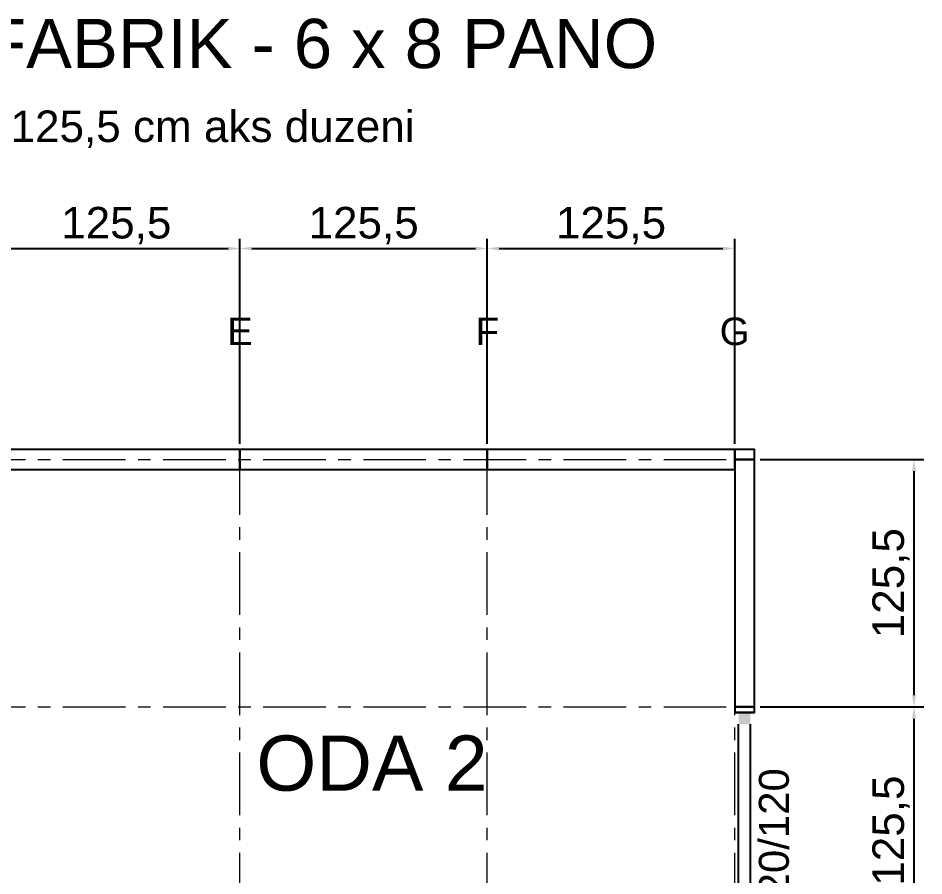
# Model space of a CAD drawing. Header units: centimetres. Extents: x -136 to 1955, y -1012 to 1233.
# Drawn here: x 399.4 to 859, y 797.8 to 1232.9 of the extents above; entities that cross this region are included whole.
import ezdxf
from ezdxf.enums import TextEntityAlignment as Align

# ---------------------------------------------------------------- set-up
doc = ezdxf.new("R2010")
doc.units = ezdxf.units.CM
doc.linetypes.add('CENTER', pattern=[50.8, 31.75, -6.35, 6.35, -6.35])
doc.layers.add('AKS', color=4, linetype='CENTER', lineweight=13)
for name, color, linetype in [('AKS_YAZI', 4, 'Continuous'), ('DIS_DUVAR_100', 30, 'Continuous'), ('KOSE_PROFIL_100', 8, 'Continuous'), ('ODA_ADLARI', 7, 'Continuous'), ('OLCULER', 7, 'Continuous'), ('PENCERE', 10, 'Continuous')]:
    doc.layers.add(name, color=color, linetype=linetype)
doc.styles.get("Standard").update_dxf_attribs({"font": 'Arial.ttf'})
doc.dimstyles.new('ISO-25', dxfattribs={"dimtxt": 2.5, "dimasz": 2.5, "dimexe": 1.25, "dimexo": 0.625, "dimtad": 1, "dimtxsty": 'Standard', "dimcen": 2.5, "dimadec": 0, "dimazin": 0, "dimtfac": 1, "dimtmove": 0, "dimatfit": 3, "dimfxl": 1, "dimarcsym": 0})

# ---------------------------------------------------------------- blocks, each defined once
blk = doc.blocks.new('DIS_H_1255_100')
blk.add_lwpolyline([(0, 0), (125.5, 0), (125.5, 10), (0, 10)], close=True)
blk = doc.blocks.new('kaynak-pencere-120120')
at = {"layer": 'PENCERE', "color": 1}
for p, q in [((53387.01, 8192.86), (53397.01, 8192.86)), ((53389.01, 8186.86), (53389.01, 8078.86)), ((53395.01, 8186.86), (53395.01, 8078.86)), ((53387.01, 8072.86), (53397.01, 8072.86))]:
    blk.add_line(p, q, dxfattribs=at)
for points in [[(53389.01, 8192.86), (53389.01, 8186.86), (53395.01, 8192.86), (53395.01, 8186.86)], [(53389.01, 8072.86), (53389.01, 8078.86), (53395.01, 8072.86), (53395.01, 8078.86)]]:
    blk.add_solid(points, dxfattribs=at)
at = {"layer": 'PENCERE', "color": 0, "lineweight": 25}
blk.add_text('120/120', height=15.217, rotation=270, dxfattribs=at).set_placement((53369.52, 8178.03))
blk = doc.blocks.new('KROKI_P120120_V_1255_100')
for points in [[(0, 122.75), (10, 122.75), (10, 125.5), (0, 125.5)], [(0, 0), (10, 0), (10, 2.75), (0, 2.75)]]:
    blk.add_lwpolyline(points, close=True)
blk.add_blockref('kaynak-pencere-120120', (-53387.01, -8070.11))
blk = doc.blocks.new('DIS_V_1255_100')
blk.add_lwpolyline([(0, 0), (10, 0), (10, 125.5), (0, 125.5)], close=True)
blk = doc.blocks.new('VER_BAG_100_50')
blk.add_lwpolyline([(0, 0), (10, 0), (10, 5), (0, 5)], close=True)
blk = doc.blocks.new('*D91')
at = {"layer": 'Defpoints', "color": 0, "transparency": 16777216}
for p in [(512, 1116), (386.5, 1014), (512, 1014)]:
    blk.add_point(p, dxfattribs=at)
at = {"layer": 'OLCULER', "color": 0, "lineweight": -2, "transparency": 16777216}
for p, q in [((386.5, 1017), (386.5, 1121)), ((512, 1017), (512, 1121)), ((392.5, 1116), (506, 1116))]:
    blk.add_line(p, q, dxfattribs=at)
at = {"layer": 'OLCULER', "color": 0, "transparency": 16777216}
for points in [[(392.5, 1117), (392.5, 1115), (386.5, 1116)], [(506, 1117), (506, 1115), (512, 1116)]]:
    blk.add_solid(points, dxfattribs=at)
at = {"layer": 'OLCULER', "color": 0, "transparency": 16777216, "insert": (449.25, 1127.62), "char_height": 16, "attachment_point": 5}
blk.add_mtext('125,5', dxfattribs=at)
blk = doc.blocks.new('*D92')
at = {"layer": 'Defpoints', "color": 0, "transparency": 16777216}
for p in [(637.5, 1116), (512, 1014), (637.5, 1014)]:
    blk.add_point(p, dxfattribs=at)
at = {"layer": 'OLCULER', "color": 0, "lineweight": -2, "transparency": 16777216}
for p, q in [((512, 1017), (512, 1121)), ((637.5, 1017), (637.5, 1121)), ((518, 1116), (631.5, 1116))]:
    blk.add_line(p, q, dxfattribs=at)
at = {"layer": 'OLCULER', "color": 0, "transparency": 16777216}
for points in [[(518, 1117), (518, 1115), (512, 1116)], [(631.5, 1117), (631.5, 1115), (637.5, 1116)]]:
    blk.add_solid(points, dxfattribs=at)
at = {"layer": 'OLCULER', "color": 0, "transparency": 16777216, "insert": (574.75, 1127.62), "char_height": 16, "attachment_point": 5}
blk.add_mtext('125,5', dxfattribs=at)
blk = doc.blocks.new('*D93')
at = {"layer": 'Defpoints', "color": 0, "transparency": 16777216}
for p in [(763, 1116), (637.5, 1014), (763, 1014)]:
    blk.add_point(p, dxfattribs=at)
at = {"layer": 'OLCULER', "color": 0, "lineweight": -2, "transparency": 16777216}
for p, q in [((637.5, 1017), (637.5, 1121)), ((763, 1017), (763, 1121)), ((643.5, 1116), (757, 1116))]:
    blk.add_line(p, q, dxfattribs=at)
at = {"layer": 'OLCULER', "color": 0, "transparency": 16777216}
for points in [[(643.5, 1117), (643.5, 1115), (637.5, 1116)], [(757, 1117), (757, 1115), (763, 1116)]]:
    blk.add_solid(points, dxfattribs=at)
at = {"layer": 'OLCULER', "color": 0, "transparency": 16777216, "insert": (700.25, 1127.62), "char_height": 16, "attachment_point": 5}
blk.add_mtext('125,5', dxfattribs=at)
blk = doc.blocks.new('*D100')
at = {"layer": 'Defpoints', "color": 0, "transparency": 16777216}
for p in [(773, 883.5), (854, 883.5), (773, 758)]:
    blk.add_point(p, dxfattribs=at)
at = {"layer": 'OLCULER', "color": 0, "lineweight": -2, "transparency": 16777216}
for p, q in [((776, 883.5), (859, 883.5)), ((854, 764), (854, 877.5)), ((776, 758), (859, 758))]:
    blk.add_line(p, q, dxfattribs=at)
at = {"layer": 'OLCULER', "color": 0, "transparency": 16777216}
for points in [[(853, 877.5), (855, 877.5), (854, 883.5)], [(853, 764), (855, 764), (854, 758)]]:
    blk.add_solid(points, dxfattribs=at)
at = {"layer": 'OLCULER', "color": 0, "transparency": 16777216, "insert": (842.38, 820.75), "char_height": 16, "attachment_point": 5, "rotation": 90}
blk.add_mtext('125,5', dxfattribs=at)
blk = doc.blocks.new('*D101')
at = {"layer": 'Defpoints', "color": 0, "transparency": 16777216}
for p in [(773, 1009), (854, 1009), (773, 883.5)]:
    blk.add_point(p, dxfattribs=at)
at = {"layer": 'OLCULER', "color": 0, "lineweight": -2, "transparency": 16777216}
for p, q in [((776, 1009), (859, 1009)), ((854, 889.5), (854, 1003)), ((776, 883.5), (859, 883.5))]:
    blk.add_line(p, q, dxfattribs=at)
at = {"layer": 'OLCULER', "color": 0, "transparency": 16777216}
for points in [[(853, 1003), (855, 1003), (854, 1009)], [(853, 889.5), (855, 889.5), (854, 883.5)]]:
    blk.add_solid(points, dxfattribs=at)
at = {"layer": 'OLCULER', "color": 0, "transparency": 16777216, "insert": (842.38, 946.25), "char_height": 16, "attachment_point": 5, "rotation": 90}
blk.add_mtext('125,5', dxfattribs=at)

msp = doc.modelspace()

# ---------------------------------------------------------------- linework, layer by layer
at = {"layer": 'AKS'}
for p, q in [((512, -35), (512, 1055)), ((637.5, -35), (637.5, 1055)), ((763, -35), (763, 1055)), ((-35, 1009), (808, 1009)), ((-35, 883.5), (808, 883.5))]:
    msp.add_line(p, q, dxfattribs=at)

# ---------------------------------------------------------------- block references
at = {"layer": 'DIS_DUVAR_100'}
for name, p in [('DIS_H_1255_100', (386.5, 1004)), ('DIS_H_1255_100', (512, 1004)), ('DIS_H_1255_100', (637.5, 1004)), ('DIS_V_1255_100', (763, 883.5))]:
    msp.add_blockref(name, p, dxfattribs=at)
at = {"layer": 'DIS_DUVAR_100', "rotation": 180}
msp.add_blockref('KROKI_P120120_V_1255_100', (773, 883.5), dxfattribs=at)
at = {"layer": 'KOSE_PROFIL_100'}
msp.add_blockref('VER_BAG_100_50', (763, 1009), dxfattribs=at)

# ---------------------------------------------------------------- texts
at = {"layer": 'AKS_YAZI'}
for s, p in [('E', (512, 1074)), ('F', (637.5, 1074)), ('G', (763, 1074))]:
    msp.add_text(s, height=14, dxfattribs=at).set_placement(p, align=Align.MIDDLE_CENTER)
at = {"layer": 'ODA_ADLARI'}
for s, height, p in [('KROKIDEN 2+1 PREFABRIK - 6 x 8 PANO', 25, (386.5, 1220)), ('Model ve olculer: cm | 125,5 cm aks duzeni', 16, (386.5, 1178)), ('ODA 2', 28, (579, 855))]:
    msp.add_text(s, height=height, dxfattribs=at).set_placement(p, align=Align.MIDDLE_CENTER)

# ---------------------------------------------------------------- dimensions: what is measured, and where the dimension line sits
at = {"layer": 'OLCULER'}
for base, p1, p2, picture, middle in [((512, 1116), (386.5, 1014), (512, 1014), '*D91', (449.25, 1127.615)), ((637.5, 1116), (512, 1014), (637.5, 1014), '*D92', (574.75, 1127.615)), ((763, 1116), (637.5, 1014), (763, 1014), '*D93', (700.25, 1127.615))]:
    dim = msp.add_linear_dim(base=base, p1=p1, p2=p2, dimstyle='ISO-25', override={"dimtxt": 16, "dimasz": 6, "dimexe": 5, "dimexo": 3, "dimgap": 2, "dimdec": 1, "dimtix": 1, "dimatfit": 1}, dxfattribs=at)
    dim.commit()
    dim.dimension.update_dxf_attribs({"geometry": picture, "text_midpoint": middle})
for base, p1, p2, picture, middle in [((854, 1009), (773, 883.5), (773, 1009), '*D101', (842.385, 946.25)), ((854, 883.5), (773, 758), (773, 883.5), '*D100', (842.385, 820.75))]:
    dim = msp.add_linear_dim(base=base, p1=p1, p2=p2, angle=90, dimstyle='ISO-25', override={"dimtxt": 16, "dimasz": 6, "dimexe": 5, "dimexo": 3, "dimgap": 2, "dimdec": 1, "dimtix": 1, "dimatfit": 1}, dxfattribs=at)
    dim.commit()
    dim.dimension.update_dxf_attribs({"geometry": picture, "text_midpoint": middle})

doc.saveas('drawing.dxf')
